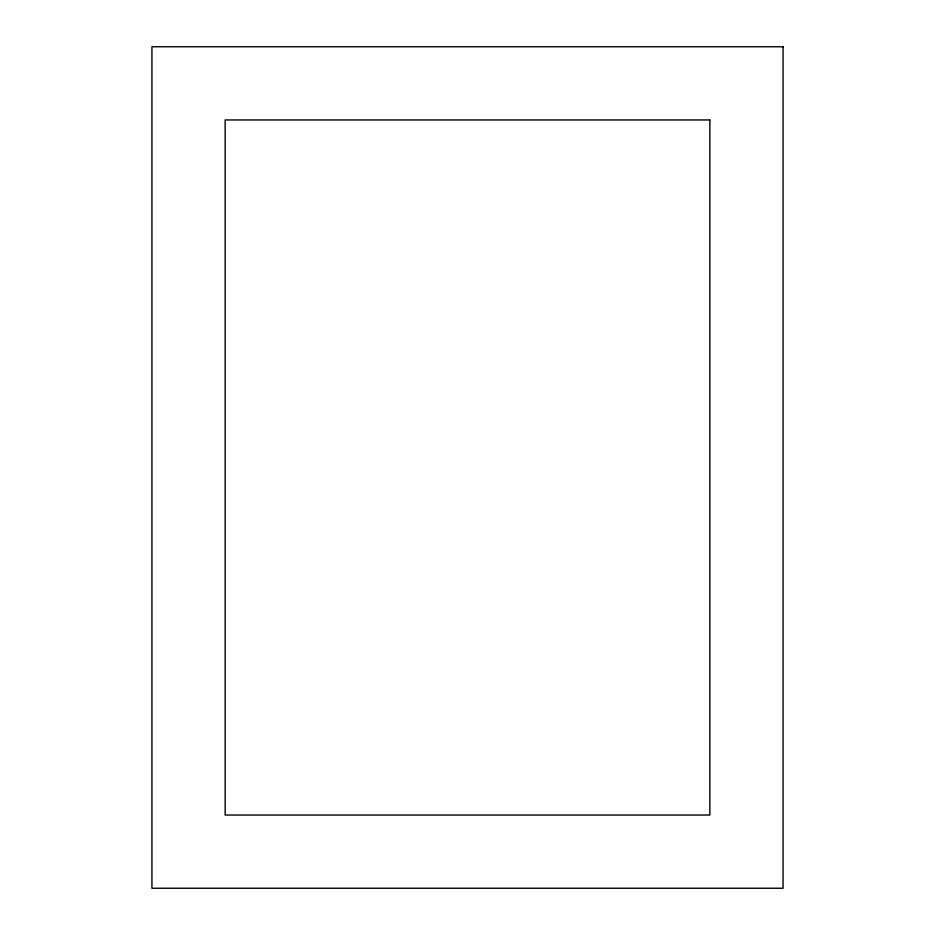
<?xml version="1.0" encoding="UTF-8"?>
<svg xmlns="http://www.w3.org/2000/svg" width="935" height="935" viewBox="0 0 935 935"><rect width="100%" height="100%" fill="white"/><g stroke="black" fill="none" stroke-linecap="round" stroke-linejoin="round"><path stroke-width="1.4" d="M783.062 46.75L151.938 46.75L151.938 888.25L783.062 888.25L783.062 46.75M709.852 119.96L225.148 119.96L225.148 815.039L709.852 815.039L709.852 119.96"/></g></svg>
